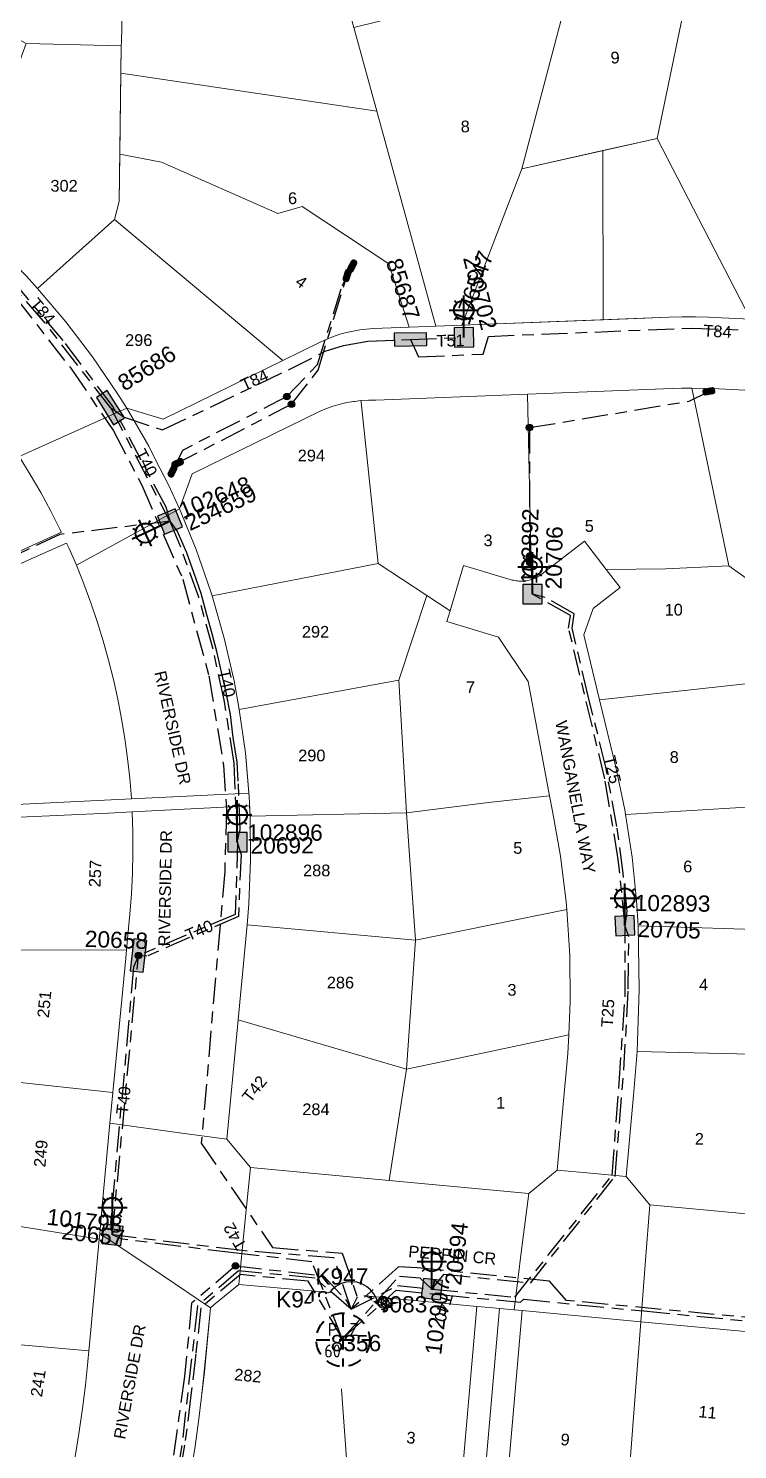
# Model space of a CAD drawing. Header units: metres. Extents: x 299140 to 300955, y 6226202 to 6227439.
# Drawn here: x 300552.2 to 300661.3, y 6226653.6 to 6226872.3 of the extents above; entities that cross this region are included whole.
import ezdxf
from ezdxf.enums import TextEntityAlignment as Align

# ---------------------------------------------------------------- set-up
doc = ezdxf.new("R2010")
doc.units = ezdxf.units.M
for name, pattern in [('Cable Exist UG', [8.2, 4, -1.2, 1.8, -1.2]), ('Dash', [5, 3, -2]), ('HIDDEN', [0.375, 0.25, -0.125]), ('HIDDEN2', [0.1875, 0.125, -0.0625])]:
    doc.linetypes.add(name, pattern=pattern)
doc.layers.get('0').update_dxf_attribs({"color": 6})
for name, color, linetype, lineweight in [('Cadastre Land Parcels_SP_EXT', 9, 'Continuous', 5), ('Cadastre Other Property_SP_EXT', 9, 'HIDDEN', 5), ('Cadastre Roads_SP_EXT', 9, 'Continuous', 5)]:
    doc.layers.add(name, color=color, linetype=linetype, lineweight=lineweight)
for name, color, linetype in [('Equip_HV_EXT', 7, 'Continuous'), ('Equip_LV_EXT', 7, 'Continuous'), ('Equip_SL_EXT', 7, 'Continuous'), ('Equip_SP_SL_EXT', 7, 'Continuous'), ('Mains_HV_EXT', 7, 'Continuous'), ('Mains_LV_EXT', 7, 'Continuous'), ('Mains_SL_EXT', 7, 'Continuous'), ('Sub_SP_EXT', 7, 'Continuous'), ('SupportsUG_SP_LV_EXT', 7, 'Continuous'), ('SupportsUG_SP_LV_SL_EXT', 7, 'Continuous')]:
    doc.layers.add(name, color=color, linetype=linetype)
doc.styles.add('COLUMN_LABEL', font='arial.ttf')
doc.styles.add('iecARIAL', font='arial.ttf', dxfattribs={"height": 2})
doc.styles.add('IESYMBOL1', font='isocp.shx')
doc.styles.add('POLE_LABEL', font='arial.ttf')
doc.styles.add('SLCP_LABEL', font='arial.ttf', dxfattribs={"height": 3.5})
doc.styles.get("Standard").update_dxf_attribs({"font": 'arial.ttf'})
doc.styles.add('SWITCH_LABEL', font='arial.ttf', dxfattribs={"height": 2.5})

# ---------------------------------------------------------------- blocks, each defined once
blk = doc.blocks.new('SUB_KIOSK_EXT')
blk.add_lwpolyline([(-4.22, 0, 1), (4.22, 0, 1)], format="xyb", close=True)
blk.add_text('K', height=3.32).set_placement((-1.1, -1.3))
for tag, height, flags, p in [('ASSET_NUM', 2.5, 8, (2, 2)), ('STREET_CODE', 0.2, 9, (1.5, 0)), ('CONSTRUCTED_VOLTAGE', 0.2, 9, (1.5, -0.2)), ('OPERATING_VOLTAGE', 0.2, 9, (1.5, -0.6)), ('ORIENTATION', 0.2, 9, (1.5, -0.8)), ('OWNED_BY', 0.2, 9, (1.5, -1)), ('OPERATED_BY', 0.2, 9, (1.5, -1.2)), ('SECONDARY_VOLTAGE', 0.2, 9, (1.5, -1.6)), ('STATE', 0.2, 9, (1.5, -1.8)), ('SUBSTATION_TYPE', 0.2, 9, (1.5, -2.2)), ('NO_PHASES', 0.2, 9, (1.5, -0.4)), ('MAINTAINED_BY', 0.2, 9, (1.5, -1.4)), ('PARENT', 0.2, 9, (1.5, -2)), ('STREETNAME', 0.2, 9, (1.5, -3)), ('SUBURB', 0.2, 9, (1.5, -3.2)), ('Z', 0.2, 1, (1.5, -3.6)), ('USAGE', 0.2, 9, (1.5, -2.4)), ('LEGEND', 0.2, 9, (1.5, -2.6)), ('LOCATION', 0.2, 9, (1.5, -2.8)), ('NOTES', 0.2, 9, (1.5, -3.4))]:
    blk.add_attdef(tag, text='', height=height, dxfattribs=dict(flags=flags)).set_placement(p, align=Align.MIDDLE_LEFT)
blk = doc.blocks.new('COLUMN_EXT')
blk.add_hatch(color=256).paths.add_polyline_path([(-1.49, 1.48), (-1.49, -1.49), (1.48, -1.49), (1.48, 1.48)])
blk.add_lwpolyline([(-1.49, -1.49), (1.48, -1.49), (1.48, 1.48), (-1.49, 1.48)], close=True)
for tag, height, style, flags, p in [('ASSET_NUM', 2.5, 'COLUMN_LABEL', 8, (2, 2)), ('STRUCTURE_PLANT_NUMBER', 0.2, 'POLE_LABEL', 9, (1.81, 0.03)), ('STREET_CODE', 0.2, 'COLUMN_LABEL', 9, (1.81, -0.2))]:
    blk.add_attdef(tag, text='', height=height, dxfattribs=dict(style=style, flags=flags)).set_placement(p, align=Align.MIDDLE_LEFT)
at = {"flags": 1}
blk.add_attdef('Z', (1.81, -2.35), '', height=0.2, dxfattribs=at)
at = {"flags": 9}
for tag, p in [('COLUMN_TYPE', (1.81, -0.4)), ('OWNED_BY', (1.81, -0.6)), ('STATE', (1.81, -0.8)), ('USAGE', (1.81, -1)), ('STREETNAME', (1.81, -1.6)), ('SUBURB', (1.81, -1.8)), ('LEGEND', (1.81, -1.2)), ('LOCATION', (1.81, -1.4)), ('NOTES', (1.81, -2))]:
    blk.add_attdef(tag, text='', height=0.2, dxfattribs=at).set_placement(p, align=Align.MIDDLE_LEFT)
blk = doc.blocks.new('PILLAR_EXT')
blk.add_hatch(color=256).paths.add_polyline_path([(-2.475, 0.99), (-2.475, -0.99), (2.475, -0.99), (2.475, 0.99)])
blk.add_lwpolyline([(-2.475, -0.99), (2.475, -0.99), (2.475, 0.99), (-2.475, 0.99)], close=True)
at = {"style": 'iecARIAL', "flags": 8}
blk.add_attdef('ASSET_NUM', (1.5, 3.5), '', height=2.5, dxfattribs=at)
for tag, p, flags in [('OWNED_BY', (0, -0.2), 9), ('STATE', (0, -0.4), 9), ('SUPPORT_TYPE', (0, -0.6), 9), ('STREETNAME', (0, -1.8), 9), ('SUBURB', (0, -2), 1), ('USAGE', (0, -0.8), 9), ('LEGEND', (0, -1), 9), ('LOCATION', (0, -1.2), 9), ('NOTES', (0, -1.4), 9), ('PARENT', (0, -1.6), 9)]:
    blk.add_attdef(tag, p, '', height=0.2, dxfattribs=dict(flags=flags))
blk = doc.blocks.new('SL_LANTERN_EXT')
at = {"lineweight": 40}
for p, q in [((-1.46, 5.68), (-1.06, 5.28)), ((0, 1.97), (0, 6.47)), ((1.46, 5.68), (1.06, 5.28)), ((-2.25, 4.22), (2.25, 4.22)), ((-1.46, 2.76), (-1.06, 3.16)), ((0, 0), (0, 2.72)), ((1.46, 2.76), (1.06, 3.16))]:
    blk.add_line(p, q, dxfattribs=at)
blk.add_circle((0, 4.22), 1.5, dxfattribs=at)
at = {"style": 'iecARIAL', "flags": 8}
blk.add_attdef('ASSET_NUM', (1.5, 1.5), '', height=2.5, dxfattribs=at)
for tag, p, height, flags in [('OPERATING_VOLTAGE', (0.98, -1.65), 0.2, 9), ('ORIENTATION', (0.98, -1.85), 0.2, 9), ('OWNED_BY', (0.98, -2.05), 0.2, 9), ('STATE', (0.98, -2.25), 0.2, 9), ('CONSTRUCTED_VOLTAGE', (0.98, -0.65), 0.2, 9), ('CONTROL_TYPE', (0.98, -0.85), 0.2, 9), ('LANTERN_PURPOSE', (0.98, -1.05), 0.2, 9), ('LANTERN_TYPE', (0.98, -1.25), 0.2, 9), ('NO_PHASES', (0.98, -1.45), 0.2, 9), ('LNUMBER', (2.18, -3.25), 2.5, 8), ('USAGE', (0.98, -2.45), 0.2, 9), ('CEXIST', (0.98, -2.65), 0.2, 9), ('CNEW', (0.98, -2.85), 0.2, 9), ('CNUMBER', (0.98, -3.05), 0.2, 9), ('CREMOVE', (0.98, -3.25), 0.2, 9), ('CREPLACE', (0.98, -3.45), 0.2, 9), ('LKINGHEIGHT', (0.98, -3.65), 0.2, 9), ('LBRACKET', (0.98, -3.85), 0.2, 9), ('LBRACKETVOCAB', (0.98, -4.05), 0.2, 9), ('LCATEGORY', (0.98, -4.25), 0.2, 9), ('LCHARGE1', (0.98, -4.45), 0.2, 9), ('LCHARGE1PERCENT', (0.98, -4.65), 0.2, 9), ('LCHARGE2', (0.98, -4.85), 0.2, 9), ('LCHARGE2PERCENT', (0.98, -5.05), 0.2, 9), ('LCHARGE3', (0.98, -5.25), 0.2, 9), ('LCHARGE3PERCENT', (0.98, -5.45), 0.2, 9), ('LEXIST', (0.98, -5.65), 0.2, 9), ('LLAMP', (0.98, -5.85), 0.2, 9), ('LLAMPVOCAB', (0.98, -6.05), 0.2, 9), ('LMAST', (0.98, -6.25), 0.2, 9), ('LMASTVOCAB', (0.98, -6.45), 0.2, 9), ('LNEW', (0.98, -6.65), 0.2, 9), ('LANTNUMBER', (0.98, -6.85), 0.2, 9), ('LOUTREACH', (0.98, -7.25), 0.2, 9), ('LOUTREACHVOCAB', (0.98, -7.45), 0.2, 9), ('LRATECODE', (0.98, -7.65), 0.2, 9), ('LREMOVE', (0.98, -7.85), 0.2, 9), ('LREPLACE', (0.98, -8.05), 0.2, 9), ('LTYPE', (0.98, -8.25), 0.2, 9), ('LTYPEVOCAB', (0.98, -8.45), 0.2, 9), ('LEGEND', (0.98, -8.65), 0.2, 9), ('LOCATION', (0.98, -8.85), 0.2, 9), ('STREETNAME', (0.98, -9.25), 0.2, 9), ('SUBURB', (0.98, -9.45), 0.2, 1), ('NOTES', (0.98, -9.05), 0.2, 9)]:
    blk.add_attdef(tag, p, '', height=height, dxfattribs=dict(flags=flags))
blk = doc.blocks.new('LV_STJ_EXT')
h = blk.add_hatch(color=256)
edge = h.paths.add_edge_path()
edge.add_ellipse((-0.59, 0.13), major_axis=(0.226, 0.226), ratio=1, start_angle=45, end_angle=135)
edge.add_line((-0.91, 0.13), (-0.91, -0.13))
edge.add_ellipse((-0.59, -0.13), major_axis=(0.226, 0.226), ratio=1, start_angle=135, end_angle=225)
edge.add_line((-0.59, -0.45), (0.59, -0.45))
edge.add_ellipse((0.59, -0.13), major_axis=(-0.226, 0.226), ratio=1, start_angle=135, end_angle=225)
edge.add_line((0.91, -0.13), (0.91, 0.13))
edge.add_ellipse((0.59, 0.13), major_axis=(-0.226, 0.226), ratio=1, start_angle=225, end_angle=315)
edge.add_line((0.59, 0.45), (-0.59, 0.45))
blk.add_lwpolyline([(-0.91, 0.13), (-0.91, -0.13, 0.414214), (-0.59, -0.45), (0.59, -0.45, 0.414214), (0.91, -0.13), (0.91, 0.13, 0.414214), (0.59, 0.45), (-0.59, 0.45, 0.414214)], format="xyb", close=True)
at = {"flags": 1}
blk.add_attdef('Z', (0, 0), '', height=0.2, dxfattribs=at)
at = {"flags": 9}
for tag, p in [('ORIENTATION', (0, 0)), ('USAGE', (0, -0.2)), ('LEGEND', (0, -0.4)), ('NOTES', (0, -0.6))]:
    blk.add_attdef(tag, text='', height=0.2, dxfattribs=at).set_placement(p, align=Align.MIDDLE_LEFT)
blk = doc.blocks.new('SL_STJ_EXT')
h = blk.add_hatch(color=256)
edge = h.paths.add_edge_path()
edge.add_ellipse((-0.59, 0.13), major_axis=(0.226, 0.226), ratio=1, start_angle=45, end_angle=135)
edge.add_line((-0.91, 0.13), (-0.91, -0.13))
edge.add_ellipse((-0.59, -0.13), major_axis=(0.226, 0.226), ratio=1, start_angle=135, end_angle=225)
edge.add_line((-0.59, -0.45), (0.59, -0.45))
edge.add_ellipse((0.59, -0.13), major_axis=(-0.226, 0.226), ratio=1, start_angle=135, end_angle=225)
edge.add_line((0.91, -0.13), (0.91, 0.13))
edge.add_ellipse((0.59, 0.13), major_axis=(-0.226, 0.226), ratio=1, start_angle=225, end_angle=315)
edge.add_line((0.59, 0.45), (-0.59, 0.45))
blk.add_lwpolyline([(-0.91, 0.13), (-0.91, -0.13, 0.414214), (-0.59, -0.45), (0.59, -0.45, 0.414214), (0.91, -0.13), (0.91, 0.13, 0.414214), (0.59, 0.45), (-0.59, 0.45, 0.414214)], format="xyb", close=True)
at = {"flags": 1}
blk.add_attdef('Z', (0, 0), '', height=0.2, dxfattribs=at)
at = {"flags": 9}
for tag, p in [('ORIENTATION', (0, 0)), ('USAGE', (0, -0.2)), ('LEGEND', (0, -0.4)), ('NOTES', (0, -0.6))]:
    blk.add_attdef(tag, text='', height=0.2, dxfattribs=at).set_placement(p, align=Align.MIDDLE_LEFT)
blk = doc.blocks.new('LV_UG_DFUSE_CLOSED_EXT')
for points in [[(1, 0), (0, 0)], [(5.04, 0.73), (2.16, -0.72)], [(5.05, -0.71), (2.16, 0.72)], [(6.2, 0.01), (7.2, 0.01)]]:
    blk.add_lwpolyline(points)
for centre in [(1.8, 0), (5.4, 0.01)]:
    blk.add_circle(centre, 0.8)
at = {"flags": 9}
for tag, p in [('ACTUAL_STATUS', (0, 0)), ('CONSTRUCTED_VOLTAGE', (0, -0.2)), ('OPERATING_VOLTAGE', (0, -0.6)), ('ORIENTATION', (0, -0.8)), ('STATE', (0, -1)), ('SWITCH_TYPE', (0, -1.2)), ('NO_PHASES', (0, -0.4)), ('USAGE', (0, -1.4)), ('NOTES', (0, -1.6))]:
    blk.add_attdef(tag, text='', height=0.2, dxfattribs=at).set_placement(p, align=Align.MIDDLE_LEFT)
at = {"flags": 1}
blk.add_attdef('Z', (0, 0), '', height=0.2, dxfattribs=at)
blk = doc.blocks.new('SWG_HOLEC_SU_EXT')
blk.add_line((1.8, -2), (5.8, -2))
for points in [[(1, 0), (0, 0)], [(6.6, 0), (7.6, 0)]]:
    blk.add_lwpolyline(points)
for points in [[(1.8, -0.8, 1), (1.8, 0.8, 1)], [(5.8, -0.8, 1), (5.8, 0.8, 1)]]:
    blk.add_lwpolyline(points, format="xyb", close=True)
at = {"style": 'SWITCH_LABEL', "flags": 8}
blk.add_attdef('ASSET_NUM', text='', height=2.5, rotation=179.9544, dxfattribs=at).set_placement((-2.4, 0), align=Align.MIDDLE_LEFT)
at = {"flags": 1}
blk.add_attdef('Z', (0, 0), '', height=0.2, dxfattribs=at)
at = {"flags": 9}
for tag, p in [('ACTUAL_STATUS', (0, -0.4)), ('CONSTRUCTED_VOLTAGE', (0, -0.6)), ('OPERATING_VOLTAGE', (0, -1)), ('ORIENTATION', (0, -1.2)), ('OWNED_BY', (0, -1.4)), ('STATE', (0, -1.8)), ('SWITCH_TYPE', (0, -2)), ('NO_PHASES', (0, -0.8)), ('PARENT', (0, -1.6)), ('USAGE', (0, -2.2)), ('STREETNAME', (0, -2.6)), ('SUBURB', (0, -2.8)), ('LOCATION', (0, -2.4)), ('NOTES', (0, -3))]:
    blk.add_attdef(tag, text='', height=0.2, dxfattribs=at).set_placement(p, align=Align.MIDDLE_LEFT)
at = {"style": 'SWITCH_LABEL', "flags": 9}
blk.add_attdef('STREET_CODE', text='', height=0.2, dxfattribs=at).set_placement((0, -0.2), align=Align.MIDDLE_LEFT)
blk = doc.blocks.new('SLCP_ZELL_EXT')
blk.add_wipeout([(-0.24, 7.5), (-0.71, 7.47), (-1.17, 7.41), (-1.64, 7.32), (-2.09, 7.21), (-2.54, 7.06), (-2.98, 6.89), (-3.41, 6.69), (-3.82, 6.46), (-4.22, 6.21), (-4.6, 5.93), (-4.96, 5.63), (-5.31, 5.31), (-5.63, 4.96), (-5.93, 4.6), (-6.21, 4.22), (-6.46, 3.82), (-6.69, 3.41), (-6.89, 2.98), (-7.06, 2.54), (-7.21, 2.09), (-7.32, 1.64), (-7.41, 1.17), (-7.47, 0.71), (-7.5, 0.24), (-7.5, -0.24), (-7.47, -0.71), (-7.41, -1.17), (-7.32, -1.64), (-7.21, -2.09), (-7.06, -2.54), (-6.89, -2.98), (-6.69, -3.41), (-6.46, -3.82), (-6.21, -4.22), (-5.93, -4.6), (-5.63, -4.96), (-5.31, -5.31), (-4.96, -5.63), (-4.6, -5.93), (-4.22, -6.21), (-3.82, -6.46), (-3.41, -6.69), (-2.98, -6.89), (-2.54, -7.06), (-2.09, -7.21), (-1.64, -7.32), (-1.17, -7.41), (-0.71, -7.47), (-0.24, -7.5), (0.24, -7.5), (0.71, -7.47), (1.17, -7.41), (1.64, -7.32), (2.09, -7.21), (2.54, -7.06), (2.98, -6.89), (3.41, -6.69), (3.82, -6.46), (4.22, -6.21), (4.6, -5.93), (4.96, -5.63), (5.31, -5.31), (5.63, -4.96), (5.93, -4.6), (6.21, -4.22), (6.46, -3.82), (6.69, -3.41), (6.89, -2.98), (7.06, -2.54), (7.21, -2.09), (7.32, -1.64), (7.41, -1.17), (7.47, -0.71), (7.5, -0.24), (7.5, 0.24), (7.47, 0.71), (7.41, 1.17), (7.32, 1.64), (7.21, 2.09), (7.06, 2.54), (6.89, 2.98), (6.69, 3.41), (6.46, 3.82), (6.21, 4.22), (5.93, 4.6), (5.63, 4.96), (5.31, 5.31), (4.96, 5.63), (4.6, 5.93), (4.22, 6.21), (3.82, 6.46), (3.41, 6.69), (2.98, 6.89), (2.54, 7.06), (2.09, 7.21), (1.64, 7.32), (1.17, 7.41), (0.71, 7.47), (0.24, 7.5)])
at = {"linetype": 'Dash', "lineweight": 40, "ltscale": 0.7}
for p, q in [((0, 4.11), (0, -4.11)), ((-4.11, 0), (4.11, 0))]:
    blk.add_line(p, q, dxfattribs=at)
blk.add_circle((0, 0), 4.11, dxfattribs=at)
at = {"lineweight": 40, "style": 'IESYMBOL1'}
for s, p in [('P', (-1.6, 0)), ('Z', (1.7, 0)), ('60', (-1.61, -3.31))]:
    blk.add_text(s, height=2, dxfattribs=at).set_placement(p, align=Align.BOTTOM_CENTER)
at = {"style": 'SLCP_LABEL'}
for tag, height, flags, p in [('ASSET_NUM', 2.5, 8, (2, 2)), ('STREET_CODE', 0.2, 9, (0, -0.2))]:
    blk.add_attdef(tag, text='', height=height, dxfattribs=dict(at, flags=flags)).set_placement(p, align=Align.MIDDLE_LEFT)
at = {"flags": 1}
blk.add_attdef('Z', (0, 0), '', height=0.2, dxfattribs=at)
at = {"flags": 9}
for tag, p in [('CONSTRUCTED_VOLTAGE', (0, -0.4)), ('CONTROL_TYPE', (0, -0.6)), ('OPERATING_VOLTAGE', (0, -1)), ('ORIENTATION', (0, -1.2)), ('OWNED_BY', (0, -1.4)), ('STATE', (0, -2)), ('NO_PHASES', (0, -0.8)), ('USAGE', (0, -1.6)), ('LOCATION', (0, -1.8)), ('NOTES', (0, -2.2))]:
    blk.add_attdef(tag, text='', height=0.2, dxfattribs=at).set_placement(p, align=Align.MIDDLE_LEFT)
blk = doc.blocks.new('CONNECTOR_NODE_EXT')
h = blk.add_hatch(color=256)
edge = h.paths.add_edge_path()
edge.add_arc((0, 0), 0.5, 0, 360)
blk.add_circle((0, 0), 0.5)
at = {"flags": 1}
blk.add_attdef('Z', (0, 0), '', height=0.2, dxfattribs=at)
at = {"flags": 9}
for tag, p in [('CONNECTOR_TYPE', (0, 0)), ('CONSTRUCTED_VOLTAGE', (0, -0.2)), ('OPERATING_VOLTAGE', (0, -0.6)), ('ORIENTATION', (0, -0.8)), ('SUBTYPE', (0, -1)), ('NO_PHASES', (0, -0.4)), ('USAGE', (0, -1.2)), ('NOTES', (0, -1.4))]:
    blk.add_attdef(tag, text='', height=0.2, dxfattribs=at).set_placement(p, align=Align.MIDDLE_LEFT)

msp = doc.modelspace()

# ---------------------------------------------------------------- linework, layer by layer
at = {"layer": 'Cadastre Land Parcels_SP_EXT', "linetype": 'Continuous'}
for points in [[(300566.43, 6226865.39), (300605.8, 6226859.53), (300602.27, 6226872.38), (300600.39, 6226879.22), (300570.59, 6226883.48), (300570.85, 6226881.93), (300566.8, 6226881.23), (300566.53, 6226870.19), (300566.48, 6226869.57), (300566.43, 6226865.39)], [(300602.27, 6226872.38), (300605.8, 6226859.53), (300614.9, 6226826.44), (300618.92, 6226826.6), (300628.13, 6226850.67), (300635.86, 6226880.04), (300625.34, 6226878.14), (300602.27, 6226872.38)], [(300628.13, 6226850.67), (300648.98, 6226855.32), (300654.35, 6226881.34), (300635.86, 6226880.04), (300628.13, 6226850.67)], [(300648.98, 6226855.32), (300663.33, 6226827.52), (300668.86, 6226827.41), (300673.25, 6226873.54), (300668.46, 6226877.88), (300664.87, 6226873.5), (300655.25, 6226881.4), (300654.35, 6226881.34), (300648.98, 6226855.32)], [(300565.46, 6226842.88), (300566.19, 6226845.61), (300566.48, 6226869.57), (300551.85, 6226869.96), (300542.16, 6226843.59), (300547.13, 6226839.02), (300551.86, 6226834.19), (300553.62, 6226832.26), (300565.46, 6226842.88)], [(300566.28, 6226852.93), (300572.67, 6226851.7), (300590.56, 6226843.79), (300594.32, 6226844.86), (300607.69, 6226836.02), (300610.8, 6226826.28), (300614.9, 6226826.44), (300605.8, 6226859.53), (300566.43, 6226865.39), (300566.28, 6226852.93)], [(300648.98, 6226855.32), (300640.62, 6226853.45), (300640.63, 6226827.43), (300650.83, 6226827.83), (300652.83, 6226827.86), (300654.84, 6226827.86), (300656.84, 6226827.83), (300658.85, 6226827.75), (300663.33, 6226827.52), (300648.98, 6226855.32)], [(300640.63, 6226827.43), (300640.62, 6226853.45), (300628.13, 6226850.67), (300618.92, 6226826.6), (300640.63, 6226827.43)], [(300565.46, 6226842.88), (300591.34, 6226821.15), (300597.2, 6226824.02), (300598.16, 6226824.46), (300599.14, 6226824.85), (300600.13, 6226825.19), (300601.14, 6226825.47), (300602.16, 6226825.7), (300603.18, 6226825.88), (300604.21, 6226826), (300605.24, 6226826.06), (300610.8, 6226826.28), (300607.69, 6226836.02), (300594.32, 6226844.86), (300590.56, 6226843.79), (300572.67, 6226851.7), (300566.28, 6226852.93), (300566.19, 6226845.61), (300565.46, 6226842.88)], [(300567.33, 6226813.81), (300572.96, 6226812.13), (300591.34, 6226821.15), (300565.46, 6226842.88), (300553.62, 6226832.26), (300557.98, 6226827.1), (300562.07, 6226821.72), (300565.87, 6226816.14), (300567.33, 6226813.81)], [(300557.28, 6226794.75), (300557.1, 6226795.12), (300555.65, 6226798), (300554.11, 6226800.83), (300552.49, 6226803.62), (300550.8, 6226806.37), (300549.15, 6226808.88), (300547.42, 6226811.35), (300545.63, 6226813.76), (300543.77, 6226816.13), (300541.85, 6226818.44), (300540.6, 6226819.89), (300518.12, 6226795.19), (300538.64, 6226786.29), (300557.28, 6226794.75)], [(300629, 6226815.99), (300605.66, 6226815.07), (300604.52, 6226815.06), (300603.37, 6226814.99), (300603.4, 6226814.77), (300606.01, 6226789.94), (300613.52, 6226784.98), (300617.09, 6226782.65), (300619.18, 6226789.63), (300626.47, 6226787.44), (300626.66, 6226787.38), (300626.86, 6226787.34), (300627.06, 6226787.3), (300627.25, 6226787.26), (300627.45, 6226787.24), (300627.65, 6226787.22), (300627.85, 6226787.21), (300628.05, 6226787.21), (300628.25, 6226787.22), (300628.45, 6226787.23), (300628.65, 6226787.25), (300628.85, 6226787.28), (300629.04, 6226787.31), (300629.24, 6226787.36), (300629.43, 6226787.41), (300629.62, 6226787.47), (300629, 6226815.99)], [(300654.28, 6226816.9), (300652.76, 6226816.88), (300651.25, 6226816.83), (300629, 6226815.99), (300629.62, 6226787.47), (300629.82, 6226787.53), (300630.01, 6226787.6), (300630.19, 6226787.69), (300630.38, 6226787.77), (300630.56, 6226787.87), (300630.73, 6226787.97), (300630.91, 6226788.08), (300631.07, 6226788.19), (300631.24, 6226788.32), (300637.76, 6226793.36), (300641.13, 6226789), (300650.3, 6226789.13), (300660.01, 6226789.56), (300654.28, 6226816.9)], [(300654.28, 6226816.9), (300660.01, 6226789.56), (300672.66, 6226780.55), (300679.71, 6226775.4), (300682.18, 6226782.3), (300683.47, 6226781.84), (300673.51, 6226816.03), (300658.44, 6226816.79), (300656.36, 6226816.87), (300654.28, 6226816.9)], [(300606.01, 6226789.94), (300603.4, 6226814.77), (300603.37, 6226814.99), (300602.41, 6226814.87), (300602.29, 6226814.86), (300601.22, 6226814.68), (300600.16, 6226814.44), (300599.12, 6226814.14), (300598.09, 6226813.79), (300597.08, 6226813.39), (300577.38, 6226803.72), (300575.45, 6226798.33), (300578.01, 6226792.07), (300580.24, 6226785.7), (300580.48, 6226784.95), (300606.01, 6226789.94)], [(300568.06, 6226753.7), (300568.05, 6226753.81), (300567.8, 6226756.89), (300567.47, 6226759.95), (300567.05, 6226763), (300566.54, 6226766.04), (300565.96, 6226769.07), (300565.29, 6226772.08), (300564.54, 6226775.07), (300563.71, 6226778.04), (300562.8, 6226780.98), (300561.8, 6226783.9), (300560.73, 6226786.79), (300559.58, 6226789.65), (300558.45, 6226792.25), (300558.07, 6226793.06), (300541.15, 6226785.59), (300521.6, 6226760.8), (300514.15, 6226751.1), (300527.36, 6226751.74), (300568.06, 6226753.7)], [(300613.52, 6226784.98), (300606.01, 6226789.94), (300580.48, 6226784.95), (300582.33, 6226778.45), (300583.84, 6226771.87), (300584.65, 6226767.48), (300609.22, 6226771.99), (300613.52, 6226784.98)], [(300672.66, 6226780.55), (300660.01, 6226789.56), (300650.3, 6226789.13), (300641.13, 6226789), (300643.27, 6226786.23), (300639.12, 6226783.03), (300637.67, 6226778.93), (300640.08, 6226768.95), (300666.74, 6226771.89), (300672.66, 6226780.55)], [(300617.09, 6226782.65), (300613.52, 6226784.98), (300609.22, 6226771.99), (300610.39, 6226751.58), (300622.98, 6226753.13), (300632.41, 6226754.2), (300629.11, 6226771.79), (300624.56, 6226778.61), (300616.59, 6226781.01), (300617.09, 6226782.65)], [(300610.39, 6226751.58), (300609.22, 6226771.99), (300584.65, 6226767.48), (300585.59, 6226760.79), (300586.17, 6226754.06), (300586.31, 6226751.06), (300610.39, 6226751.58)], [(300644.11, 6226751.33), (300667.81, 6226752.76), (300666.74, 6226771.89), (300640.08, 6226768.95), (300642.59, 6226758.57), (300643.98, 6226752.03), (300644.11, 6226751.33)], [(300635.07, 6226736.67), (300634.96, 6226737.86), (300634.09, 6226744.88), (300632.85, 6226751.84), (300632.41, 6226754.2), (300622.98, 6226753.13), (300610.39, 6226751.58), (300611.76, 6226731.98), (300635.07, 6226736.67)], [(300646.03, 6226734.18), (300668.95, 6226733.44), (300667.81, 6226752.76), (300644.11, 6226751.33), (300645.13, 6226744.72), (300645.8, 6226738.06), (300646.03, 6226734.18)], [(300568.18, 6226751.71), (300564.54, 6226751.5), (300537.17, 6226750.3), (300536.18, 6226750.26), (300534.33, 6226730.43), (300567.29, 6226730.47), (300567.5, 6226732.73), (300567.82, 6226735.96), (300568.07, 6226739.12), (300568.22, 6226742.26), (300568.29, 6226745.41), (300568.27, 6226748.56), (300568.18, 6226751.71)], [(300611.76, 6226731.98), (300610.39, 6226751.58), (300586.31, 6226751.06), (300586.39, 6226744.3), (300586.1, 6226737.55), (300585.84, 6226734.34), (300611.76, 6226731.98)], [(300635.39, 6226717.4), (300635.57, 6226722.54), (300635.51, 6226729.61), (300635.07, 6226736.67), (300611.76, 6226731.98), (300610.41, 6226712.15), (300617.71, 6226713.65), (300635.39, 6226717.4)], [(300611.76, 6226731.98), (300585.84, 6226734.34), (300584.48, 6226719.72), (300610.41, 6226712.15), (300611.76, 6226731.98)], [(300670.01, 6226714.3), (300668.95, 6226733.44), (300646.03, 6226734.18), (300646.2, 6226724.36), (300645.87, 6226714.86), (300670.01, 6226714.3)], [(300567.29, 6226730.47), (300534.33, 6226730.43), (300532.8, 6226712.02), (300565.21, 6226708.53), (300565.26, 6226709.05), (300567.17, 6226729.23), (300567.29, 6226730.47)], [(300610.41, 6226712.15), (300584.48, 6226719.72), (300582.76, 6226701.35), (300586.37, 6226697.01), (300607.73, 6226695.01), (300610.41, 6226712.15)], [(300633.55, 6226696.61), (300635.21, 6226714.54), (300635.39, 6226717.4), (300617.71, 6226713.65), (300610.41, 6226712.15), (300607.73, 6226695.01), (300629.19, 6226693), (300633.55, 6226696.61)], [(300670.01, 6226714.3), (300645.87, 6226714.86), (300645.34, 6226708.06), (300644.19, 6226695.61), (300647.81, 6226691.25), (300662.15, 6226689.91), (300667.93, 6226689.53), (300670.01, 6226714.3)], [(300565.21, 6226708.53), (300532.8, 6226712.02), (300531.05, 6226691.09), (300563.1, 6226685.99), (300563.18, 6226686.83), (300563.51, 6226690.53), (300564.75, 6226703.8), (300565.21, 6226708.53)], [(300561.51, 6226668.77), (300561.55, 6226669.25), (300563.1, 6226685.99), (300531.05, 6226691.09), (300529.42, 6226671.62), (300561.51, 6226668.77)], [(300577.24, 6226650.34), (300601.66, 6226645.14), (300599.28, 6226677.69), (300584.57, 6226678.99), (300580.75, 6226675.87), (300580.21, 6226675.43), (300579.27, 6226665.57), (300578.83, 6226661.72), (300578.37, 6226657.92), (300577.84, 6226654.13), (300577.24, 6226650.34)], [(300599.28, 6226677.69), (300601.66, 6226645.14), (300604.08, 6226644.63), (300617.27, 6226641.83), (300618.33, 6226642.62), (300621.21, 6226675.63), (300599.28, 6226677.69)], [(300593.45, 6226619.74), (300617.92, 6226612.4), (300619.17, 6226611.96), (300624.69, 6226675.3), (300623.16, 6226675.44), (300621.21, 6226675.63), (300618.33, 6226642.62), (300617.27, 6226641.83), (300604.08, 6226644.63), (300593.45, 6226619.74)], [(300626.95, 6226675.09), (300624.69, 6226675.3), (300619.17, 6226611.96), (300620.51, 6226611.55), (300621.86, 6226611.18), (300623.21, 6226610.85), (300624.56, 6226610.56), (300626.39, 6226610.21), (300628.24, 6226609.9), (300630.09, 6226609.68), (300631.94, 6226609.56), (300633.77, 6226609.58), (300635.14, 6226609.7), (300636.51, 6226609.89), (300637.87, 6226610.13), (300639.22, 6226610.45), (300640.54, 6226610.83), (300641.65, 6226611.03), (300643.57, 6226635.55), (300643.96, 6226640.53), (300626.2, 6226640.9), (300625.29, 6226641.9), (300628.18, 6226674.97), (300626.95, 6226675.09)], [(300625.29, 6226641.9), (300626.2, 6226640.9), (300643.96, 6226640.53), (300646.47, 6226673.26), (300628.18, 6226674.97), (300625.29, 6226641.9)], [(300561.51, 6226668.77), (300529.42, 6226671.62), (300529.57, 6226659.11), (300558.8, 6226649.55), (300559.42, 6226652.85), (300560.02, 6226656.38), (300560.53, 6226659.93), (300560.97, 6226663.49), (300561.35, 6226667.11), (300561.35, 6226667.14), (300561.51, 6226668.77)], [(300664.83, 6226671.61), (300663.08, 6226671.7), (300660.29, 6226671.96), (300646.47, 6226673.26), (300643.96, 6226640.53), (300643.57, 6226635.55), (300664.64, 6226645.43), (300664.83, 6226671.61)]]:
    msp.add_lwpolyline(points, close=True, dxfattribs=at)
msp.add_lwpolyline([(300538.09, 6226877.21), (300551.85, 6226869.96), (300566.48, 6226869.57), (300566.53, 6226870.19), (300566.8, 6226881.23)], dxfattribs=at)
at = {"layer": 'Cadastre Other Property_SP_EXT', "linetype": 'HIDDEN2'}
msp.add_lwpolyline([(300599.3, 6226677.56), (300599.56, 6226674.02), (300604.54, 6226673.56), (300604.87, 6226677.04), (300599.3, 6226677.56)], close=True, dxfattribs=at)
at = {"layer": 'Cadastre Roads_SP_EXT', "linetype": 'Continuous'}
for points in [[(300550.8, 6226806.37), (300567.33, 6226813.81), (300565.87, 6226816.14), (300562.07, 6226821.72), (300557.98, 6226827.1), (300553.62, 6226832.26), (300551.86, 6226834.19)], [(300663.33, 6226827.52), (300658.85, 6226827.75), (300656.84, 6226827.83), (300654.84, 6226827.86), (300652.83, 6226827.86), (300650.83, 6226827.83), (300618.92, 6226826.6), (300614.9, 6226826.44), (300610.8, 6226826.28), (300605.24, 6226826.06), (300604.21, 6226826), (300603.18, 6226825.88), (300602.16, 6226825.7), (300601.14, 6226825.47), (300600.13, 6226825.19), (300599.14, 6226824.85), (300598.16, 6226824.46), (300597.2, 6226824.02), (300591.34, 6226821.15), (300572.96, 6226812.13), (300567.33, 6226813.81), (300567.33, 6226813.81), (300570.72, 6226807.97), (300571.73, 6226805.98), (300573.79, 6226801.95), (300574.32, 6226800.8), (300575.45, 6226798.33), (300577.38, 6226803.72), (300597.08, 6226813.39), (300598.09, 6226813.79), (300599.12, 6226814.14), (300600.16, 6226814.44), (300601.22, 6226814.68), (300602.29, 6226814.86), (300602.41, 6226814.87), (300603.37, 6226814.99), (300604.52, 6226815.06), (300605.66, 6226815.07), (300629, 6226815.99), (300651.25, 6226816.83), (300652.76, 6226816.88), (300654.28, 6226816.9), (300656.36, 6226816.87), (300658.44, 6226816.79), (300673.51, 6226816.03)], [(300662.15, 6226689.91), (300647.81, 6226691.25), (300647.17, 6226682.72), (300646.47, 6226673.26), (300660.29, 6226671.96), (300663.08, 6226671.7)], [(300577.24, 6226650.34), (300577.84, 6226654.13), (300578.37, 6226657.92), (300578.83, 6226661.72), (300579.28, 6226665.57), (300580.21, 6226675.43), (300572.76, 6226680.42), (300563.18, 6226686.83), (300563.1, 6226685.99), (300561.55, 6226669.25), (300561.51, 6226668.77), (300561.35, 6226667.14), (300561.35, 6226667.11), (300560.97, 6226663.49), (300560.54, 6226659.93), (300560.02, 6226656.38), (300559.42, 6226652.85)]]:
    msp.add_lwpolyline(points, dxfattribs=at)
for points in [[(300586.12, 6226754.57), (300585.59, 6226760.79), (300584.65, 6226767.48), (300583.85, 6226771.87), (300582.33, 6226778.45), (300580.48, 6226784.95), (300580.24, 6226785.7), (300578.02, 6226792.07), (300575.45, 6226798.33), (300559.58, 6226789.65), (300560.73, 6226786.79), (300561.8, 6226783.9), (300562.8, 6226780.98), (300563.71, 6226778.04), (300564.54, 6226775.07), (300565.29, 6226772.08), (300565.96, 6226769.07), (300566.54, 6226766.04), (300567.05, 6226763), (300567.47, 6226759.95), (300567.8, 6226756.89), (300568.05, 6226753.81), (300568.06, 6226753.7), (300586.12, 6226754.57)], [(300641.13, 6226789), (300637.76, 6226793.36), (300631.24, 6226788.32), (300631.07, 6226788.19), (300630.91, 6226788.08), (300630.73, 6226787.97), (300630.56, 6226787.87), (300630.38, 6226787.77), (300630.19, 6226787.69), (300630.01, 6226787.6), (300629.82, 6226787.53), (300629.62, 6226787.47), (300629.43, 6226787.41), (300629.24, 6226787.36), (300629.04, 6226787.31), (300628.85, 6226787.28), (300628.65, 6226787.25), (300628.45, 6226787.23), (300628.25, 6226787.22), (300628.05, 6226787.21), (300627.85, 6226787.21), (300627.65, 6226787.22), (300627.45, 6226787.24), (300627.25, 6226787.26), (300627.06, 6226787.3), (300626.86, 6226787.34), (300626.66, 6226787.38), (300626.47, 6226787.44), (300619.18, 6226789.63), (300617.09, 6226782.65), (300616.59, 6226781.01), (300624.56, 6226778.61), (300629.11, 6226771.79), (300632.41, 6226754.2), (300632.85, 6226751.84), (300634.09, 6226744.88), (300634.96, 6226737.86), (300635.07, 6226736.67), (300635.51, 6226729.61), (300635.57, 6226722.54), (300635.39, 6226717.4), (300635.21, 6226714.54), (300633.55, 6226696.61), (300639.28, 6226696.07), (300644.19, 6226695.61), (300645.34, 6226708.06), (300645.87, 6226714.86), (300646.2, 6226724.36), (300646.03, 6226734.18), (300645.8, 6226738.06), (300645.13, 6226744.72), (300644.11, 6226751.32), (300643.98, 6226752.03), (300642.59, 6226758.57), (300640.08, 6226768.95), (300637.68, 6226778.93), (300639.12, 6226783.03), (300643.27, 6226786.23), (300641.13, 6226789)], [(300584.48, 6226719.72), (300585.84, 6226734.34), (300586.1, 6226737.55), (300586.38, 6226744.3), (300586.31, 6226751.06), (300586.24, 6226752.63), (300568.18, 6226751.71), (300568.27, 6226748.56), (300568.29, 6226745.41), (300568.22, 6226742.26), (300568.07, 6226739.12), (300567.82, 6226735.96), (300567.5, 6226732.73), (300567.29, 6226730.47), (300567.17, 6226729.23), (300565.26, 6226709.05), (300565.21, 6226708.53), (300564.75, 6226703.8), (300575.47, 6226702.35), (300582.76, 6226701.35), (300584.48, 6226719.72)], [(300607.73, 6226695.01), (300586.37, 6226697.01), (300585.46, 6226687.94), (300584.57, 6226678.99), (300599.28, 6226677.69), (300621.21, 6226675.63), (300623.16, 6226675.44), (300624.69, 6226675.3), (300626.95, 6226675.09), (300628.1, 6226684.33), (300629.19, 6226693), (300607.73, 6226695.01)]]:
    msp.add_lwpolyline(points, close=True, dxfattribs=at)
at = {"layer": 'Mains_HV_EXT', "linetype": 'Cable Exist UG'}
msp.add_lwpolyline([(300584.08, 6226681.85), (300577.31, 6226676.12), (300576.23, 6226664.82), (300574.34, 6226651.58), (300571.85, 6226640.42), (300568.5, 6226627.54), (300565.45, 6226618.51), (300562.45, 6226610.38), (300553.35, 6226591.41), (300549.73, 6226584.35), (300545.02, 6226576.81), (300539.6, 6226568.96), (300534.98, 6226562.9), (300526.83, 6226553.16), (300521.86, 6226547.86), (300515.79, 6226541.83), (300508.2, 6226534.96), (300496.48, 6226540.84), (300487.22, 6226533.84), (300476.79, 6226526.95), (300464.58, 6226520.22), (300450.28, 6226513.69), (300435.35, 6226508.36), (300422.53, 6226504.76)], dxfattribs=at)
at = {"layer": 'Mains_LV_EXT', "linetype": 'Cable Exist UG'}
for points in [[(300564.81, 6226813.91), (300554.54, 6226827.23), (300549.86, 6226832.49), (300544.36, 6226838.43), (300537.71, 6226844.72)], [(300592.68, 6226814.42), (300596.77, 6226819.65), (300601.24, 6226834.25)], [(300611, 6226824.4), (300612.23, 6226821.74), (300622.2, 6226822.13), (300622.98, 6226824.88), (300654.43, 6226826.16), (300689.37, 6226824.83)], [(300611, 6226824.4), (300619.21, 6226824.71)], [(300564.81, 6226813.91), (300566.92, 6226812.43), (300572.82, 6226810.47), (300592.23, 6226819.75), (300597.89, 6226822.58), (300600.68, 6226823.47), (300604.42, 6226824.12), (300611, 6226824.4)], [(300564.81, 6226813.91), (300573.98, 6226796.4)], [(300592.68, 6226814.42), (300575.16, 6226805.36)], [(300584.39, 6226747.04), (300583.87, 6226759.22), (300582.33, 6226768.94), (300580.63, 6226776.73), (300578.41, 6226784.77), (300575.63, 6226792.44), (300573.98, 6226796.4)], [(300644.04, 6226734.13), (300642.98, 6226744.41), (300640.91, 6226756.81), (300635.34, 6226779.97), (300635.6, 6226781.92), (300629.76, 6226785.22)], [(300584.39, 6226747.04), (300584.02, 6226735.94), (300569.14, 6226729.6)], [(300614.3, 6226678.29), (300627.04, 6226677.04), (300642.03, 6226695.79), (300643.12, 6226709.91), (300644.03, 6226723.33), (300644.04, 6226734.13)], [(300565.13, 6226686.62), (300569.14, 6226729.6)]]:
    msp.add_lwpolyline(points, dxfattribs=at)
at = {"layer": 'Mains_SL_EXT', "linetype": 'Cable Exist UG'}
for points in [[(300574.01, 6226796.42), (300573.39, 6226798.59), (300565.24, 6226814.01), (300557.57, 6226824.23), (300550.67, 6226832.4), (300545.05, 6226838.55), (300539.35, 6226843.96), (300537.71, 6226844.72)], [(300591.96, 6226815.6), (300596.69, 6226820.53), (300600.52, 6226832.72), (300602.04, 6226835.71)], [(300629.31, 6226810.84), (300653.9, 6226814.91), (300656.92, 6226816.41)], [(300591.96, 6226815.6), (300575.89, 6226807.32), (300574.37, 6226804.14)], [(300629.31, 6226810.84), (300629.3, 6226790.58)], [(300574.01, 6226796.42), (300557.03, 6226794.39), (300538.54, 6226785.62), (300526.37, 6226769.19), (300524.62, 6226764.96)], [(300584.35, 6226747.04), (300584.79, 6226749.02), (300584.49, 6226756.46), (300584.34, 6226759.36), (300583.69, 6226763.15), (300583.29, 6226766.68), (300582.61, 6226770.09), (300581.94, 6226772.99), (300581.21, 6226776.38), (300580.48, 6226779.11), (300579.63, 6226782.26), (300578.79, 6226785.31), (300577.73, 6226788.41), (300576.59, 6226791.56), (300575.11, 6226794.95), (300574.01, 6226796.42)], [(300644.04, 6226734.13), (300644.32, 6226736.42), (300643.72, 6226742.28), (300642.78, 6226749.48), (300641.06, 6226758.61), (300638.35, 6226769.52), (300635.86, 6226779.99), (300636.17, 6226782.19), (300631.75, 6226784.72), (300629.76, 6226785.22)], [(300584.35, 6226747.04), (300584.92, 6226745.18), (300584.52, 6226735.63), (300570.4, 6226729.5), (300569.14, 6226729.6)], [(300614.3, 6226678.29), (300616.18, 6226680.59), (300629.45, 6226679.22), (300642.5, 6226695.61), (300643.84, 6226711.97), (300644.52, 6226724.44), (300644.59, 6226732.47), (300644.04, 6226734.13)], [(300569.14, 6226729.6), (300568.39, 6226727.82), (300564.83, 6226688.47), (300565.13, 6226686.62)]]:
    msp.add_lwpolyline(points, dxfattribs=at)

# ---------------------------------------------------------------- block references
at = {"layer": 'Equip_HV_EXT'}
msp.add_blockref('CONNECTOR_NODE_EXT', (300584.08, 6226681.85), dxfattribs=at)
ref = msp.add_blockref('SWG_HOLEC_SU_EXT', (300602.83, 6226676.98), dxfattribs=dict(at, rotation=288.3835085864188))
ref.add_attrib('ASSET_NUM', 'K947', dxfattribs={"layer": '0', "height": 2.5, "style": 'SWITCH_LABEL'}).set_placement((300600.43, 6226678.23), align=Align.BOTTOM_CENTER)
ref = msp.add_blockref('SWG_HOLEC_SU_EXT', (300600.88, 6226676.72), dxfattribs=dict(at, rotation=312.3301102310839))
ref.add_attrib('ASSET_NUM', 'K948', dxfattribs={"layer": '0', "height": 2.5, "style": 'SWITCH_LABEL'}).set_placement((300598.48, 6226677.97), align=Align.TOP_RIGHT)
at = {"layer": 'Equip_LV_EXT'}
for p, rotation in [((300601.24, 6226834.25), 71.98996433340201), ((300575.16, 6226805.36), 205.8721886484637)]:
    msp.add_blockref('LV_STJ_EXT', p, dxfattribs=dict(at, rotation=rotation))
for name, p in [('CONNECTOR_NODE_EXT', (300592.68, 6226814.42)), ('LV_UG_DFUSE_CLOSED_EXT', (300600.93, 6226675.51)), ('LV_UG_DFUSE_CLOSED_EXT', (300601.14, 6226675.87)), ('LV_UG_DFUSE_CLOSED_EXT', (300601.47, 6226676.11)), ('LV_UG_DFUSE_CLOSED_EXT', (300601.88, 6226676.2))]:
    msp.add_blockref(name, p, dxfattribs=at)
at = {"layer": 'Equip_SL_EXT'}
for p, rotation in [((300602.04, 6226835.71), 61.9479239733537), ((300656.92, 6226816.41), 10.2311164186485), ((300574.37, 6226804.14), 243.1685944422952), ((300629.3, 6226790.58), 268.7818395022991)]:
    msp.add_blockref('SL_STJ_EXT', p, dxfattribs=dict(at, rotation=rotation))
for p in [(300591.96, 6226815.6), (300629.31, 6226810.84), (300569.14, 6226729.6)]:
    msp.add_blockref('CONNECTOR_NODE_EXT', p, dxfattribs=at)
at = {"layer": 'Equip_SP_SL_EXT'}
ref = msp.add_blockref('SL_LANTERN_EXT', (300619.21, 6226824.71), dxfattribs=at)
ref.add_attrib('ASSET_NUM', '176547', dxfattribs={"layer": '0', "height": 2.5, "rotation": 70.7966, "style": 'iecARIAL'}).set_placement((300620.71, 6226826.21), align=Align.BOTTOM_LEFT)
ref = msp.add_blockref('SL_LANTERN_EXT', (300574.01, 6226796.42), dxfattribs=dict(at, rotation=115.3565707158346))
ref.add_attrib('ASSET_NUM', '102648', dxfattribs={"layer": '0', "height": 2.5, "rotation": 22.0869, "style": 'iecARIAL'}).set_placement((300575.51, 6226797.92), align=Align.MIDDLE_LEFT)
ref = msp.add_blockref('SL_LANTERN_EXT', (300629.76, 6226785.22), dxfattribs=at)
ref.add_attrib('ASSET_NUM', '102892', dxfattribs={"layer": '0', "height": 2.5, "rotation": 88.9987, "style": 'iecARIAL'}).set_placement((300631.26, 6226786.72), align=Align.BOTTOM_LEFT)
ref = msp.add_blockref('SL_LANTERN_EXT', (300584.35, 6226747.04), dxfattribs=at)
ref.add_attrib('ASSET_NUM', '102896', dxfattribs={"layer": '0', "height": 2.5, "rotation": 359.9315, "style": 'iecARIAL'}).set_placement((300585.85, 6226748.54), align=Align.MIDDLE_LEFT)
ref = msp.add_blockref('SL_LANTERN_EXT', (300643.99, 6226734.21), dxfattribs=at)
ref.add_attrib('ASSET_NUM', '102893', dxfattribs={"layer": '0', "height": 2.5, "rotation": 359.3996, "style": 'iecARIAL'}).set_placement((300645.49, 6226735.71), align=Align.BOTTOM_LEFT)
ref = msp.add_blockref('SL_LANTERN_EXT', (300565.13, 6226686.62), dxfattribs=at)
ref.add_attrib('ASSET_NUM', '101798', dxfattribs={"layer": '0', "height": 2.5, "rotation": 353.411, "style": 'iecARIAL'}).set_placement((300566.63, 6226688.12), align=Align.MIDDLE_RIGHT)
ref = msp.add_blockref('SL_LANTERN_EXT', (300614.3, 6226678.29), dxfattribs=at)
ref.add_attrib('ASSET_NUM', '102907', dxfattribs={"layer": '0', "height": 2.5, "rotation": 83.458, "style": 'iecARIAL'}).set_placement((300615.8, 6226679.79), align=Align.MIDDLE_RIGHT)
at = {"layer": 'Sub_SP_EXT'}
ref = msp.add_blockref('SUB_KIOSK_EXT', (300601.88, 6226675.2), dxfattribs=at)
ref.add_attrib('ASSET_NUM', '13083', dxfattribs={"layer": '0', "height": 2.5}).set_placement((300603.88, 6226675.95), align=Align.MIDDLE_LEFT)
at = {"layer": 'SupportsUG_SP_LV_EXT'}
ref = msp.add_blockref('PILLAR_EXT', (300611, 6226824.4), dxfattribs=dict(at, rotation=181.0408980442351))
ref.add_attrib('ASSET_NUM', '85687', dxfattribs={"layer": '0', "height": 2.5, "rotation": 287.5924, "style": 'iecARIAL'}).set_placement((300612.5, 6226827.9), align=Align.TOP_RIGHT)
ref = msp.add_blockref('PILLAR_EXT', (300564.81, 6226813.91), dxfattribs=dict(at, rotation=122.1052860727874))
ref.add_attrib('ASSET_NUM', '85686', dxfattribs={"layer": '0', "height": 2.5, "rotation": 32.2144, "style": 'iecARIAL'}).set_placement((300566.31, 6226817.41), align=Align.MIDDLE_LEFT)
ref = msp.add_blockref('PILLAR_EXT', (300569.14, 6226729.6), dxfattribs=dict(at, rotation=263.4318770241613))
ref.add_attrib('ASSET_NUM', '20658', dxfattribs={"layer": '0', "height": 2.5, "rotation": 357.9376, "style": 'iecARIAL'}).set_placement((300570.64, 6226733.1), align=Align.TOP_RIGHT)
at = {"layer": 'SupportsUG_SP_LV_SL_EXT'}
ref = msp.add_blockref('COLUMN_EXT', (300619.21, 6226824.71), dxfattribs=dict(at, rotation=181.0225907028762))
ref.add_attrib('ASSET_NUM', '260702', dxfattribs={"layer": '0', "height": 2.5, "rotation": 284.247, "style": 'COLUMN_LABEL'}).set_placement((300621.21, 6226825.46), align=Align.BOTTOM_RIGHT)
ref = msp.add_blockref('COLUMN_EXT', (300573.98, 6226796.4), dxfattribs=dict(at, rotation=111.9782115785782))
ref.add_attrib('ASSET_NUM', '254659', dxfattribs={"layer": '0', "height": 2.5, "rotation": 25.0472, "style": 'COLUMN_LABEL'}).set_placement((300575.98, 6226797.15), align=Align.TOP_LEFT)
ref = msp.add_blockref('COLUMN_EXT', (300629.76, 6226785.22), dxfattribs=dict(at, rotation=179.744076229627))
ref.add_attrib('ASSET_NUM', '20706', dxfattribs={"layer": '0', "height": 2.5, "rotation": 88.9987, "style": 'COLUMN_LABEL'}).set_placement((300631.76, 6226785.97), align=Align.TOP_LEFT)
ref = msp.add_blockref('COLUMN_EXT', (300584.39, 6226747.04), dxfattribs=dict(at, rotation=89.96819756374607))
ref.add_attrib('ASSET_NUM', '20692', dxfattribs={"layer": '0', "height": 2.5, "rotation": 0.1964, "style": 'COLUMN_LABEL'}).set_placement((300586.39, 6226747.79), align=Align.TOP_LEFT)
ref = msp.add_blockref('COLUMN_EXT', (300643.99, 6226734.21), dxfattribs=dict(at, rotation=92.52438453575307))
ref.add_attrib('ASSET_NUM', '20705', dxfattribs={"layer": '0', "height": 2.5, "rotation": 358.5067, "style": 'COLUMN_LABEL'}).set_placement((300645.99, 6226734.96), align=Align.TOP_LEFT)
ref = msp.add_blockref('COLUMN_EXT', (300565.13, 6226686.62), dxfattribs=dict(at, rotation=263.5202725924552))
ref.add_attrib('ASSET_NUM', '20657', dxfattribs={"layer": '0', "height": 2.5, "rotation": 353.411, "style": 'COLUMN_LABEL'}).set_placement((300567.13, 6226687.37), align=Align.TOP_RIGHT)
ref = msp.add_blockref('COLUMN_EXT', (300614.3, 6226678.29), dxfattribs=dict(at, rotation=353.6266357566009))
ref.add_attrib('ASSET_NUM', '20694', dxfattribs={"layer": '0', "height": 2.5, "rotation": 83.6629, "style": 'COLUMN_LABEL'}).set_placement((300616.3, 6226679.04), align=Align.TOP_LEFT)

# ---------------------------------------------------------------- texts
at = {"layer": 'Cadastre Land Parcels_SP_EXT'}
for s, rotation, p in [('9', 2.3607, (300641.83, 6226866.84)), ('8', 0.8611, (300618.74, 6226856.26)), ('6', 0.8665, (300592.16, 6226845.22)), ('4', 323.8952, (300593.1, 6226832.94)), ('5', 0.805, (300637.83, 6226794.79)), ('3', 0.8669, (300622.25, 6226792.58)), ('257', 87.49, (300563.28, 6226740.08)), ('251', 84.59, (300555.34, 6226719.95)), ('249', 84.67, (300554.8, 6226696.97)), ('241', 82.01, (300554.29, 6226661.6)), ('282', 354.4164, (300583.8, 6226664.28)), ('11', 354.6522, (300655.26, 6226658.58)), ('3', 354.617, (300610.3, 6226654.59)), ('9', 354.4282, (300634.02, 6226654.31))]:
    msp.add_text(s, height=1.8, rotation=rotation, dxfattribs=at).set_placement(p)
for s, p in [('302', (300555.59, 6226847.14)), ('296', (300567.08, 6226823.4)), ('294', (300593.65, 6226805.64)), ('10', (300650.11, 6226781.92)), ('292', (300594.29, 6226778.52)), ('7', (300619.54, 6226769.99)), ('290', (300593.72, 6226759.49)), ('8', (300650.89, 6226759.25)), ('5', (300626.81, 6226745.27)), ('6', (300652.97, 6226742.41)), ('288', (300594.47, 6226741.8)), ('286', (300598.12, 6226724.55)), ('3', (300625.92, 6226723.43)), ('4', (300655.41, 6226724.23)), ('284', (300594.35, 6226705.05)), ('1', (300624.17, 6226706.05)), ('2', (300654.76, 6226700.5))]:
    msp.add_text(s, height=1.8, dxfattribs=at).set_placement(p)
at = {"layer": 'Cadastre Roads_SP_EXT'}
for s, rotation, p in [('RIVERSIDE DR', 282.6991, (300571.57, 6226773.18)), ('WANGANELLA WAY', 280.687, (300633.28, 6226765.56)), ('RIVERSIDE DR', 88.9324, (300573.98, 6226731.01)), ('PEPPIN CR', 355.012, (300610.61, 6226683.22)), ('RIVERSIDE DR', 79.7187, (300567.08, 6226655.08))]:
    msp.add_text(s, height=1.8, rotation=rotation, dxfattribs=at).set_placement(p)
at = {"layer": 'Mains_LV_EXT'}
for s, rotation, p in [('T84', 310.7853, (300552.3, 6226829.79)), ('T51', 1.1134, (300615.02, 6226823.29)), ('T84', 356.6452, (300656.03, 6226824.88)), ('T84', 24.2215, (300585.39, 6226816.47)), ('T40', 297.8514, (300568.53, 6226806.93)), ('T40', 282.4982, (300581.4, 6226773.44)), ('T25', 283.185, (300640.72, 6226760.12)), ('T40', 23.0332, (300576.84, 6226731.81)), ('T25', 86.5318, (300642.12, 6226718.53)), ('T42', 51.2659, (300586.34, 6226706.83)), ('T40', 83.5293, (300567.47, 6226705.07)), ('T42', 120.8114, (300585.87, 6226684.98)), ('T40', 253.7448, (300615.81, 6226677.72))]:
    msp.add_text(s, height=1.8, rotation=rotation, dxfattribs=at).set_placement(p)

# ---------------------------------------------------------------- next in the draw order: block references
at = {"layer": 'Equip_SL_EXT'}
ref = msp.add_blockref('SLCP_ZELL_EXT', (300600.61, 6226670.48), dxfattribs=at)
ref.add_attrib('ASSET_NUM', '8356', dxfattribs={"layer": '0', "height": 2.5, "style": 'SLCP_LABEL'}).set_placement((300602.61, 6226671.23), align=Align.TOP_CENTER)

# ---------------------------------------------------------------- next in the draw order: linework, layer by layer
at = {"layer": 'Mains_HV_EXT', "linetype": 'Cable Exist UG'}
for points in [[(300448.64, 6226874.95), (300466.9, 6226872.62), (300476.1, 6226871.49), (300488.19, 6226868.64), (300499.52, 6226865.15), (300514.4, 6226858.78), (300527.6, 6226851), (300540.23, 6226840.73), (300550.28, 6226830.81), (300558.81, 6226819.84), (300565.28, 6226810.35), (300569.64, 6226801.97), (300575.96, 6226787.53), (300579.97, 6226772.63), (300582.22, 6226758.88), (300582.67, 6226752.12), (300582.41, 6226742.52), (300578.8, 6226700.74), (300589.78, 6226684.67), (300600.51, 6226683.82), (300602.83, 6226676.98)], [(300584.08, 6226681.85), (300597.63, 6226680.34), (300600.93, 6226676.72)], [(300600.99, 6226676.72), (300601.88, 6226675.2)], [(300602.77, 6226677.04), (300601.88, 6226675.2)]]:
    msp.add_lwpolyline(points, dxfattribs=at)
at = {"layer": 'Mains_LV_EXT', "linetype": 'Cable Exist UG'}
for points in [[(300601.88, 6226675.2), (300599.22, 6226683.09), (300585.07, 6226684.21), (300565.13, 6226686.62)], [(300601.88, 6226675.2), (300596.31, 6226679.98), (300584.54, 6226681.09), (300578.22, 6226675.71), (300575.81, 6226654.23), (300574.35, 6226645.84)], [(300665.92, 6226673.63), (300635.03, 6226676.53), (300632.4, 6226679.53), (300612.02, 6226681.55), (300609.16, 6226681.69), (300601.88, 6226675.2)], [(300601.88, 6226675.2), (300609.02, 6226678.82), (300614.3, 6226678.29)]]:
    msp.add_lwpolyline(points, dxfattribs=at)
at = {"layer": 'Mains_SL_EXT', "linetype": 'Cable Exist UG'}
for points in [[(300600.56, 6226670.52), (300595.84, 6226682.5), (300583.78, 6226683.86), (300566.62, 6226685.97), (300565.13, 6226686.62)], [(300600.56, 6226670.63), (300595.26, 6226679.51), (300584.82, 6226680.51), (300578.74, 6226675.43), (300577.97, 6226668.31), (300577.22, 6226661.96), (300576.23, 6226654.26), (300575.17, 6226647.85), (300574.35, 6226645.84)], [(300600.56, 6226670.68), (300609.29, 6226680.3), (300612.43, 6226680.01), (300614.3, 6226678.29)], [(300600.51, 6226670.63), (300608.82, 6226678.11), (300616.06, 6226677.38), (300627.95, 6226676.29), (300628.44, 6226676.74), (300636.79, 6226675.87), (300646.91, 6226674.92), (300663.83, 6226673.29), (300665.92, 6226673.63)]]:
    msp.add_lwpolyline(points, dxfattribs=at)

doc.saveas('drawing.dxf')
